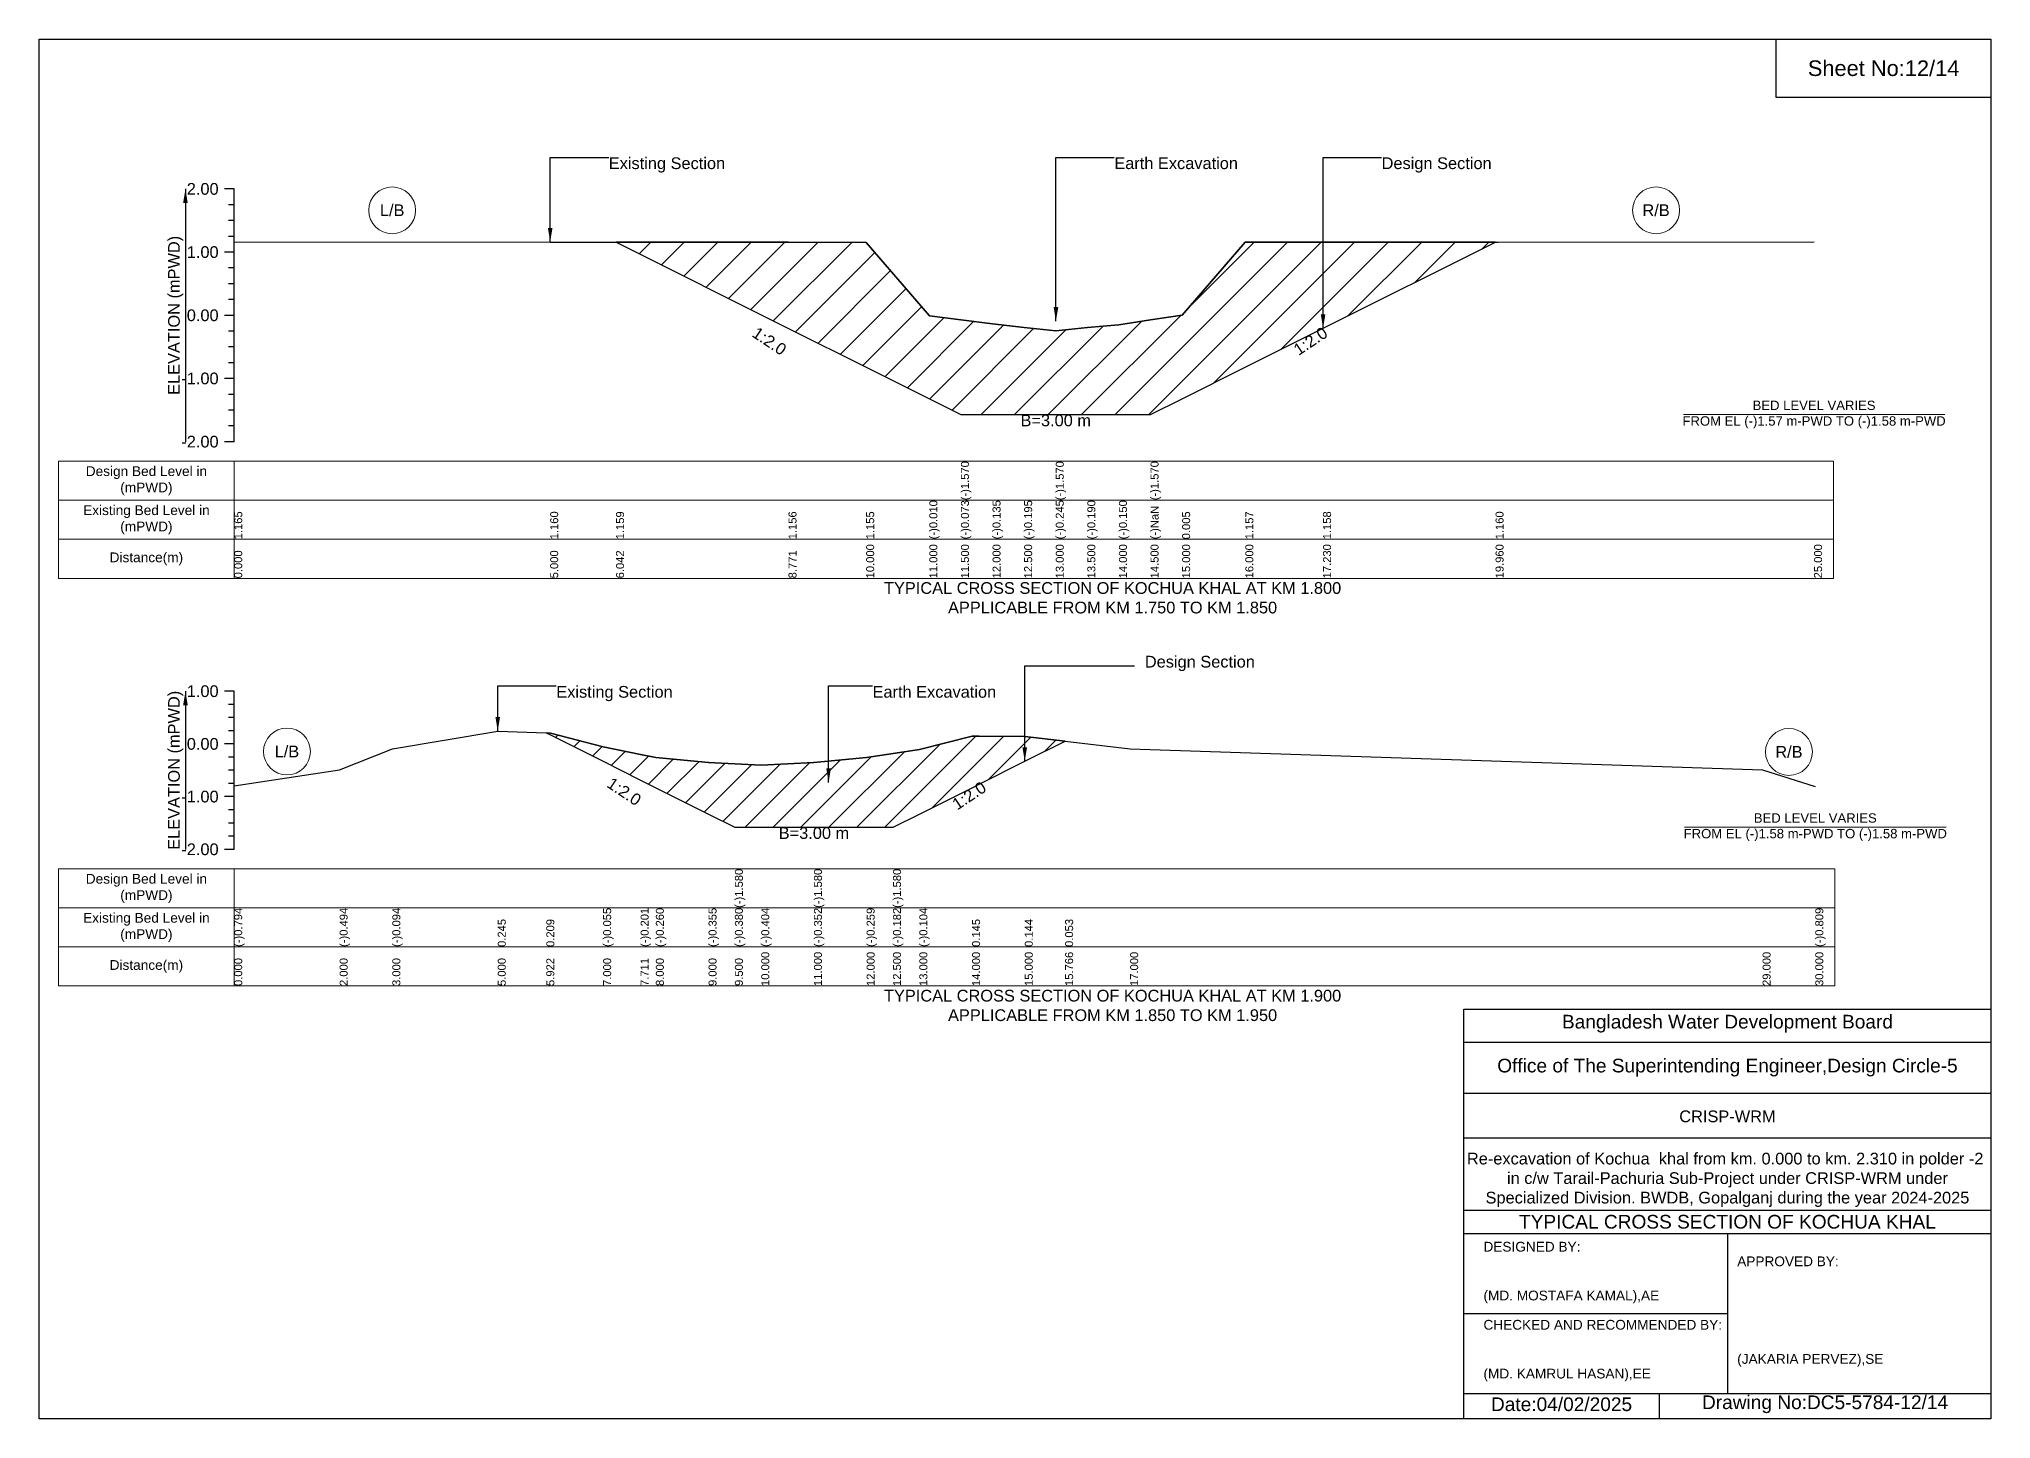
# Model space of a CAD drawing. Header units: inches. Extents: x 91000 to 258000, y -5743 to 6664.
# Drawn here: x 220000 to 228000, y -5656 to 0 of the extents above; entities that cross this region are included whole.
import ezdxf

# ---------------------------------------------------------------- set-up
doc = ezdxf.new("R2010")
doc.units = ezdxf.units.IN
doc.header["$LTSCALE"] = 7
doc.header["$MEASUREMENT"] = 0
for name, color, linetype, lineweight in [('Cross section Data Border', 7, 'Continuous', 9), ('Cross Section Labels', 7, 'Continuous', 9), ('Existing_Bed_Level for Xsection', 7, 'Continuous', 25)]:
    doc.layers.add(name, color=color, linetype=linetype, lineweight=lineweight)
doc.styles.get("Standard").update_dxf_attribs({"font": 'arial.ttf'})
doc.dimstyles.get("Standard").update_dxf_attribs({"dimtxt": 0.18, "dimasz": 0.18, "dimexe": 0.18, "dimexo": 0.0625, "dimgap": 0.09, "dimtad": 0, "dimtih": 1, "dimtoh": 1, "dimdec": 4, "dimzin": 0, "dimdsep": 46, "dimtxsty": 'Standard', "dimcen": 0.09, "dimadec": 0, "dimazin": 0, "dimtfac": 1, "dimtdec": 4, "dimtofl": 0, "dimtmove": 0, "dimatfit": 3, "dimfxl": 1, "dimtolj": 1, "dimtzin": 0, "dimarcsym": 0})

msp = doc.modelspace()

# ---------------------------------------------------------------- hatches: boundary and pattern name
at = {"layer": 'Existing_Bed_Level for Xsection'}
h = msp.add_hatch(dxfattribs=at)
h.set_pattern_fill('ANSI31', color=256, scale=777, style=0)
h.paths.add_polyline_path([(222364.9, -832.4), (223071.7, -1185.8), (223390, -1344.9), (223649, -1474.4), (223778.5, -1539.2), (223908, -1539.2), (224037.5, -1539.2), (224167, -1539.2), (224296.5, -1539.2), (224426, -1539.2), (224555.5, -1539.2), (224685, -1474.4), (224944, -1344.9), (225262.6, -1185.6), (225969.6, -832.1), (225262.6, -832.6), (224944, -832.9), (224685, -1131.2), (224555.5, -1151.3), (224426, -1171.4), (224296.5, -1181.8), (224167, -1196), (224037.5, -1183), (223908, -1167.5), (223778.5, -1151.3), (223649, -1135.1), (223390, -833.4), (223071.7, -833.1)])
h = msp.add_hatch(dxfattribs=at)
h.set_pattern_fill('ANSI31', color=256, scale=648, style=0)
h.paths.add_polyline_path([(222079.1, -2844.1), (222096, -2852.5), (222312, -2960.5), (222465.6, -3037.3), (222528, -3068.5), (222744, -3176.5), (222852, -3230.5), (222960, -3230.5), (223176, -3230.5), (223392, -3230.5), (223500, -3230.5), (223608, -3176.5), (223824, -3068.5), (223852.7, -3054.2), (224040, -2960.5), (224205.4, -2877.8), (224040, -2858.2), (223852.7, -2858), (223824, -2857.9), (223608, -2911.7), (223500, -2928.5), (223392, -2945.2), (223176, -2965.3), (222960, -2976.5), (222852, -2971.2), (222744, -2965.9), (222528, -2945.4), (222465.6, -2932.6), (222312, -2901.1), (222096, -2844.8)])

# ---------------------------------------------------------------- linework, layer by layer
for points in [[(220000, 0), (228000, 0), (228000, -5656), (220000, -5656)], [(227120, 0), (228000, 0), (228000, -240), (227120, -240)]]:
    msp.add_lwpolyline(points, close=True)
for points in [[(225840, -5656), (225840, -3976), (228000, -3976)], [(225840, -4112), (228000, -4112)], [(225840, -4320), (228000, -4320)], [(225840, -4504), (228000, -4504)], [(225840, -4800), (228000, -4800)], [(225840, -4896), (228000, -4896)], [(226920, -4896), (226920, -5552)], [(225840, -5224), (226920, -5224)], [(225840, -5552), (228000, -5552)], [(226640, -5552), (226640, -5656)]]:
    msp.add_lwpolyline(points)
at = {"layer": 'Cross section Data Border'}
for points in [[(220080, -1730.5), (227355, -1730.5), (227355, -2210.5), (220080, -2210.5)], [(220080, -3401.3), (227360, -3401.3), (227360, -3881.3), (220080, -3881.3)]]:
    msp.add_lwpolyline(points, close=True, dxfattribs=at)
for points in [[(220800, -1730.5), (220800, -2210.5)], [(220080, -1890.5), (227355, -1890.5)], [(220080, -2050.5), (227355, -2050.5)], [(220800, -3401.3), (220800, -3881.3)], [(220080, -3561.3), (227360, -3561.3)], [(220080, -3721.3), (227360, -3721.3)]]:
    msp.add_lwpolyline(points, dxfattribs=at)
at = {"layer": 'Cross Section Labels'}
for points in [[(226739.2, -1539.2), (227810.8, -1539.2)], [(226744.2, -3230.5), (227815.8, -3230.5)]]:
    msp.add_lwpolyline(points, dxfattribs=at)
for centre in [(221447.5, -702), (226627.5, -702), (221016, -2920.4), (227172, -2922)]:
    msp.add_circle(centre, 96, dxfattribs=at)
at = {"layer": 'Existing_Bed_Level for Xsection'}
for points in [[(220800, -614.5), (220760, -614.5)], [(220800, -1650.5), (220800, -1391.5), (220800, -1132.5), (220800, -873.5), (220800, -614.5)], [(220800, -679.3), (220776, -679.3)], [(220800, -744), (220776, -744)], [(220800, -873.5), (220760, -873.5)], [(220800, -808.8), (220776, -808.8)], [(220800, -830.8), (222095, -832.1), (222364.9, -832.4), (223071.7, -833.1), (223390, -833.4), (223649, -1135.1), (223778.5, -1151.3), (223778.5, -1151.3), (223908, -1167.5), (224037.5, -1183), (224167, -1196), (224167, -1196), (224296.5, -1181.8), (224426, -1171.4), (224555.5, -1151.3), (224555.5, -1151.3), (224685, -1131.2), (224944, -832.9), (225262.6, -832.6), (225969.6, -832.1), (225980, -832.1), (227275, -830.8)], [(220800, -938.3), (220776, -938.3)], [(220800, -1003), (220776, -1003)], [(220800, -1067.8), (220776, -1067.8)], [(220800, -1132.5), (220760, -1132.5)], [(220800, -1197.3), (220776, -1197.3)], [(220800, -1262), (220776, -1262)], [(220800, -1326.8), (220776, -1326.8)], [(220800, -1391.5), (220760, -1391.5)], [(220800, -1456.3), (220776, -1456.3)], [(220800, -1521), (220776, -1521)], [(220800, -1585.8), (220776, -1585.8)], [(220800, -1650.5), (220760, -1650.5)], [(220800, -2673.3), (220760, -2673.3)], [(220800, -3321.3), (220800, -3105.3), (220800, -2889.3), (220800, -2673.3)], [(220800, -2727.3), (220776, -2727.3)], [(220800, -2781.3), (220776, -2781.3)], [(220800, -2835.3), (220776, -2835.3)], [(220800, -3060.8), (221232, -2996), (221448, -2909.6), (221880, -2836.3), (222079.1, -2844.1), (222096, -2844.8), (222312, -2901.1), (222465.6, -2932.6), (222528, -2945.4), (222744, -2965.9), (222852, -2971.2), (222852, -2971.2), (222960, -2976.5), (223176, -2965.3), (223176, -2965.3), (223392, -2945.2), (223500, -2928.5), (223500, -2928.5), (223608, -2911.7), (223824, -2857.9), (223852.7, -2858), (224040, -2858.2), (224205.4, -2877.8), (224472, -2909.6), (227064, -2996), (227280, -3064)], [(220800, -2889.3), (220760, -2889.3)], [(220800, -2943.3), (220776, -2943.3)], [(220800, -2997.3), (220776, -2997.3)], [(220800, -3105.3), (220760, -3105.3)], [(220800, -3051.3), (220776, -3051.3)], [(220800, -3159.3), (220776, -3159.3)], [(220800, -3213.3), (220776, -3213.3)], [(220800, -3267.3), (220776, -3267.3)], [(220800, -3321.3), (220760, -3321.3)]]:
    msp.add_lwpolyline(points, dxfattribs=at)
for points in [[(222364.9, -832.4), (223071.7, -1185.8), (223390, -1344.9), (223649, -1474.4), (223778.5, -1539.2), (223778.5, -1539.2), (223908, -1539.2), (224037.5, -1539.2), (224167, -1539.2), (224167, -1539.2), (224296.5, -1539.2), (224426, -1539.2), (224555.5, -1539.2), (224555.5, -1539.2), (224685, -1474.4), (224944, -1344.9), (225262.6, -1185.6), (225969.6, -832.1), (225969.6, -832.1), (225969.6, -832.1), (225262.6, -832.6), (224944, -832.9), (224685, -1131.2), (224555.5, -1151.3), (224555.5, -1151.3), (224426, -1171.4), (224296.5, -1181.8), (224167, -1196), (224167, -1196), (224037.5, -1183), (223908, -1167.5), (223778.5, -1151.3), (223778.5, -1151.3), (223649, -1135.1), (223390, -833.4), (223071.7, -833.1)], [(222079.1, -2844.1), (222096, -2852.5), (222312, -2960.5), (222465.6, -3037.3), (222528, -3068.5), (222744, -3176.5), (222852, -3230.5), (222852, -3230.5), (222960, -3230.5), (223176, -3230.5), (223176, -3230.5), (223392, -3230.5), (223500, -3230.5), (223500, -3230.5), (223608, -3176.5), (223824, -3068.5), (223852.7, -3054.2), (224040, -2960.5), (224205.4, -2877.8), (224040, -2858.2), (223852.7, -2858), (223824, -2857.9), (223608, -2911.7), (223500, -2928.5), (223500, -2928.5), (223392, -2945.2), (223176, -2965.3), (223176, -2965.3), (222960, -2976.5), (222852, -2971.2), (222852, -2971.2), (222744, -2965.9), (222528, -2945.4), (222465.6, -2932.6), (222312, -2901.1), (222096, -2844.8)]]:
    msp.add_lwpolyline(points, close=True, dxfattribs=at)

# ---------------------------------------------------------------- texts
at = {"attachment_point": 5}
for s, insert, char_height in [('Sheet No:12/14', (227560, -120), 64), ('Bangladesh Water Development Board', (226920, -4036), 56), ('Office of The Superintending Engineer,Design Circle-5', (226920, -4216), 56)]:
    msp.add_mtext(s, dxfattribs=dict(at, insert=insert, char_height=char_height))
for s, insert, char_height, width, attachment_point in [('CRISP-WRM', (226920, -4416), 48, 2240, 5), ('Re-excavation of Kochua  khal from km. 0.000 to km. 2.310 in polder -2  in c/w Tarail-Pachuria Sub-Project under CRISP-WRM under Specialized Division. BWDB, Gopalganj during the year 2024-2025', (226920, -4676), 48, 2160, 5), ('TYPICAL CROSS SECTION OF KOCHUA KHAL', (226920, -4848), 56, 2240, 5), ('DESIGNED BY:^J^J^J(MD. MOSTAFA KAMAL),AE', (225920, -5056), 40, 1120, 4), ('APPROVED BY:^J^J^J^J^J^J(JAKARIA PERVEZ),SE', (226960, -5216), 40, 1120, 4), ('CHECKED AND RECOMMENDED BY:^J^J^J(MD. KAMRUL HASAN),EE', (225920, -5376), 40, 1120, 4), ('Date:04/02/2025', (226240, -5596), 56, 1120, 5), ('Drawing No:DC5-5784-12/14', (227320, -5596), 56, 1760, 5)]:
    msp.add_mtext(s, dxfattribs=dict(insert=insert, char_height=char_height, width=width, attachment_point=attachment_point))
at = {"layer": 'Cross section Data Border', "char_height": 40, "width": 640, "attachment_point": 5}
for s, insert in [('Design Bed Level in (mPWD)', (220440, -1810.5)), ('Existing Bed Level in (mPWD)', (220440, -1970.5)), ('Distance(m)', (220440, -2130.5)), ('Design Bed Level in (mPWD)', (220440, -3481.3)), ('Existing Bed Level in (mPWD)', (220440, -3641.3)), ('Distance(m)', (220440, -3801.3))]:
    msp.add_mtext(s, dxfattribs=dict(at, insert=insert))
at = {"layer": 'Cross Section Labels'}
for s, insert, char_height, attachment_point in [('Existing Section', (222335, -485), 48, 1), ('Earth Excavation', (224407, -485), 48, 1), ('Design Section', (225502.6, -485), 48, 1), ('L/B', (221447.5, -702), 48, 5), ('R/B', (226627.5, -702), 48, 5), ('BED LEVEL VARIES ^JFROM EL (-)1.57 m-PWD TO (-)1.58 m-PWD', (227275, -1539.2), 38.4, 5), ('B=3.00 m', (224167, -1539.2), 48, 2), ('TYPICAL CROSS SECTION OF KOCHUA KHAL AT KM 1.800^JAPPLICABLE FROM KM 1.750 TO KM 1.850', (224400, -2290.5), 48, 5), ('Design Section', (224532.2, -2528.1), 48, 1), ('Existing Section', (222120, -2651.7), 48, 1), ('Earth Excavation', (223416, -2651.7), 48, 1), ('L/B', (221016, -2920.4), 48, 5), ('R/B', (227172, -2922), 48, 5), ('BED LEVEL VARIES ^JFROM EL (-)1.58 m-PWD TO (-)1.58 m-PWD', (227280, -3230.5), 38.4, 5), ('B=3.00 m', (223176, -3230.5), 48, 2), ('TYPICAL CROSS SECTION OF KOCHUA KHAL AT KM 1.900^JAPPLICABLE FROM KM 1.850 TO KM 1.950', (224400, -3961.3), 48, 5)]:
    msp.add_mtext(s, dxfattribs=dict(at, insert=insert, char_height=char_height, attachment_point=attachment_point))
at = {"layer": 'Cross Section Labels', "char_height": 48, "attachment_point": 2}
for insert, rotation in [((223006.9, -1218.1), 326.30993), ((225197.8, -1218), 33.69007), ((222411.6, -3064.3), 326.30993), ((223798.7, -3081.2), 33.69007)]:
    msp.add_mtext('1:2.0', dxfattribs=dict(at, insert=insert, rotation=rotation))
at = {"layer": 'Existing_Bed_Level for Xsection', "char_height": 48, "attachment_point": 6}
for s, insert in [('2.00', (220736, -614.5)), ('1.00', (220736, -873.5)), ('0.00', (220736, -1132.5)), ('-1.00', (220736, -1391.5)), ('-2.00', (220736, -1650.5)), ('1.00', (220736, -2673.3)), ('0.00', (220736, -2889.3)), ('-1.00', (220736, -3105.3)), ('-2.00', (220736, -3321.3))]:
    msp.add_mtext(s, dxfattribs=dict(at, insert=insert))
at = {"layer": 'Existing_Bed_Level for Xsection', "rotation": 90}
for s, insert, char_height, attachment_point in [('ELEVATION (mPWD)', (220560, -1132.5), 48, 5), ('(-)1.570', (223778.5, -1890.5), 32.8, 1), ('(-)1.570', (224167, -1890.5), 32.8, 1), ('(-)1.570', (224555.5, -1890.5), 32.8, 1), ('(-)0.010', (223649, -2050.5), 32.8, 1), ('(-)0.073', (223778.5, -2050.5), 32.8, 1), ('(-)0.135', (223908, -2050.5), 32.8, 1), ('(-)0.195', (224037.5, -2050.5), 32.8, 1), ('(-)0.245', (224167, -2050.5), 32.8, 1), ('(-)0.190', (224296.5, -2050.5), 32.8, 1), ('(-)0.150', (224426, -2050.5), 32.8, 1), ('(-)NaN', (224555.5, -2050.5), 32.8, 1), ('1.165', (220800, -2050.5), 32.8, 1), ('1.160', (222095, -2050.5), 32.8, 1), ('1.159', (222364.9, -2050.5), 32.8, 1), ('1.156', (223071.7, -2050.5), 32.8, 1), ('1.155', (223390, -2050.5), 32.8, 1), ('0.005', (224685, -2050.5), 32.8, 1), ('1.157', (224944, -2050.5), 32.8, 1), ('1.158', (225262.6, -2050.5), 32.8, 1), ('1.160', (225969.6, -2050.5), 32.8, 1), ('10.000', (223390, -2210.5), 32.8, 1), ('11.000', (223649, -2210.5), 32.8, 1), ('11.500', (223778.5, -2210.5), 32.8, 1), ('12.000', (223908, -2210.5), 32.8, 1), ('12.500', (224037.5, -2210.5), 32.8, 1), ('13.000', (224167, -2210.5), 32.8, 1), ('13.500', (224296.5, -2210.5), 32.8, 1), ('14.000', (224426, -2210.5), 32.8, 1), ('14.500', (224555.5, -2210.5), 32.8, 1), ('15.000', (224685, -2210.5), 32.8, 1), ('16.000', (224944, -2210.5), 32.8, 1), ('17.230', (225262.6, -2210.5), 32.8, 1), ('19.960', (225969.6, -2210.5), 32.8, 1), ('25.000', (227275, -2210.5), 32.8, 1), ('0.000', (220800, -2210.5), 32.8, 1), ('5.000', (222095, -2210.5), 32.8, 1), ('6.042', (222364.9, -2210.5), 32.8, 1), ('8.771', (223071.7, -2210.5), 32.8, 1), ('ELEVATION (mPWD)', (220560, -2997.3), 48, 5), ('(-)1.580', (222852, -3561.3), 32.8, 1), ('(-)1.580', (223176, -3561.3), 32.8, 1), ('(-)1.580', (223500, -3561.3), 32.8, 1), ('(-)0.794', (220800, -3721.3), 32.8, 1), ('(-)0.494', (221232, -3721.3), 32.8, 1), ('(-)0.094', (221448, -3721.3), 32.8, 1), ('(-)0.055', (222312, -3721.3), 32.8, 1), ('(-)0.201', (222465.6, -3721.3), 32.8, 1), ('(-)0.260', (222528, -3721.3), 32.8, 1), ('(-)0.355', (222744, -3721.3), 32.8, 1), ('(-)0.380', (222852, -3721.3), 32.8, 1), ('(-)0.404', (222960, -3721.3), 32.8, 1), ('(-)0.352', (223176, -3721.3), 32.8, 1), ('(-)0.259', (223392, -3721.3), 32.8, 1), ('(-)0.182', (223500, -3721.3), 32.8, 1), ('(-)0.104', (223608, -3721.3), 32.8, 1), ('(-)0.809', (227280, -3721.3), 32.8, 1), ('0.245', (221880, -3721.3), 32.8, 1), ('0.209', (222079.1, -3721.3), 32.8, 1), ('0.145', (223824, -3721.3), 32.8, 1), ('0.144', (224040, -3721.3), 32.8, 1), ('0.053', (224205.4, -3721.3), 32.8, 1), ('10.000', (222960, -3881.3), 32.8, 1), ('11.000', (223176, -3881.3), 32.8, 1), ('12.000', (223392, -3881.3), 32.8, 1), ('12.500', (223500, -3881.3), 32.8, 1), ('13.000', (223608, -3881.3), 32.8, 1), ('14.000', (223824, -3881.3), 32.8, 1), ('15.000', (224040, -3881.3), 32.8, 1), ('15.766', (224205.4, -3881.3), 32.8, 1), ('17.000', (224472, -3881.3), 32.8, 1), ('29.000', (227064, -3881.3), 32.8, 1), ('30.000', (227280, -3881.3), 32.8, 1), ('0.000', (220800, -3881.3), 32.8, 1), ('2.000', (221232, -3881.3), 32.8, 1), ('3.000', (221448, -3881.3), 32.8, 1), ('5.000', (221880, -3881.3), 32.8, 1), ('5.922', (222079.1, -3881.3), 32.8, 1), ('7.000', (222312, -3881.3), 32.8, 1), ('7.711', (222465.6, -3881.3), 32.8, 1), ('8.000', (222528, -3881.3), 32.8, 1), ('9.000', (222744, -3881.3), 32.8, 1), ('9.500', (222852, -3881.3), 32.8, 1)]:
    msp.add_mtext(s, dxfattribs=dict(at, insert=insert, char_height=char_height, attachment_point=attachment_point))

# ---------------------------------------------------------------- leaders
at = {"layer": 'Cross Section Labels', "annotation_type": 0, "has_hookline": 1, "hookline_direction": 0}
for points, text_width in [([(222095, -832.1), (222095, -485), (222334.9, -485)], 467.2), ([(224167.8, -1156.1), (224167.8, -485), (224406.9, -485)], 497), ([(225262.6, -1185.6), (225262.6, -485), (225502.5, -485)], 441.2), ([(224040, -2960.5), (224040, -2569.5), (224489.7, -2569.5)], 441.2), ([(221880, -2836.3), (221880, -2651.7), (222119.9, -2651.7)], 467.2), ([(223236.1, -3047.4), (223236.1, -2651.7), (223415.9, -2651.7)], 497)]:
    msp.add_leader(points, dimstyle='Standard', override={"dimasz": 57.6}, dxfattribs=dict(at, text_width=text_width))
at = {"layer": 'Existing_Bed_Level for Xsection'}
for points in [[(220600, -614.5), (220600, -1650.5)], [(220600, -2673.3), (220600, -3321.3)]]:
    msp.add_leader(points, dimstyle='Standard', override={"dimasz": 57.6}, dxfattribs=at)

doc.saveas('drawing.dxf')
